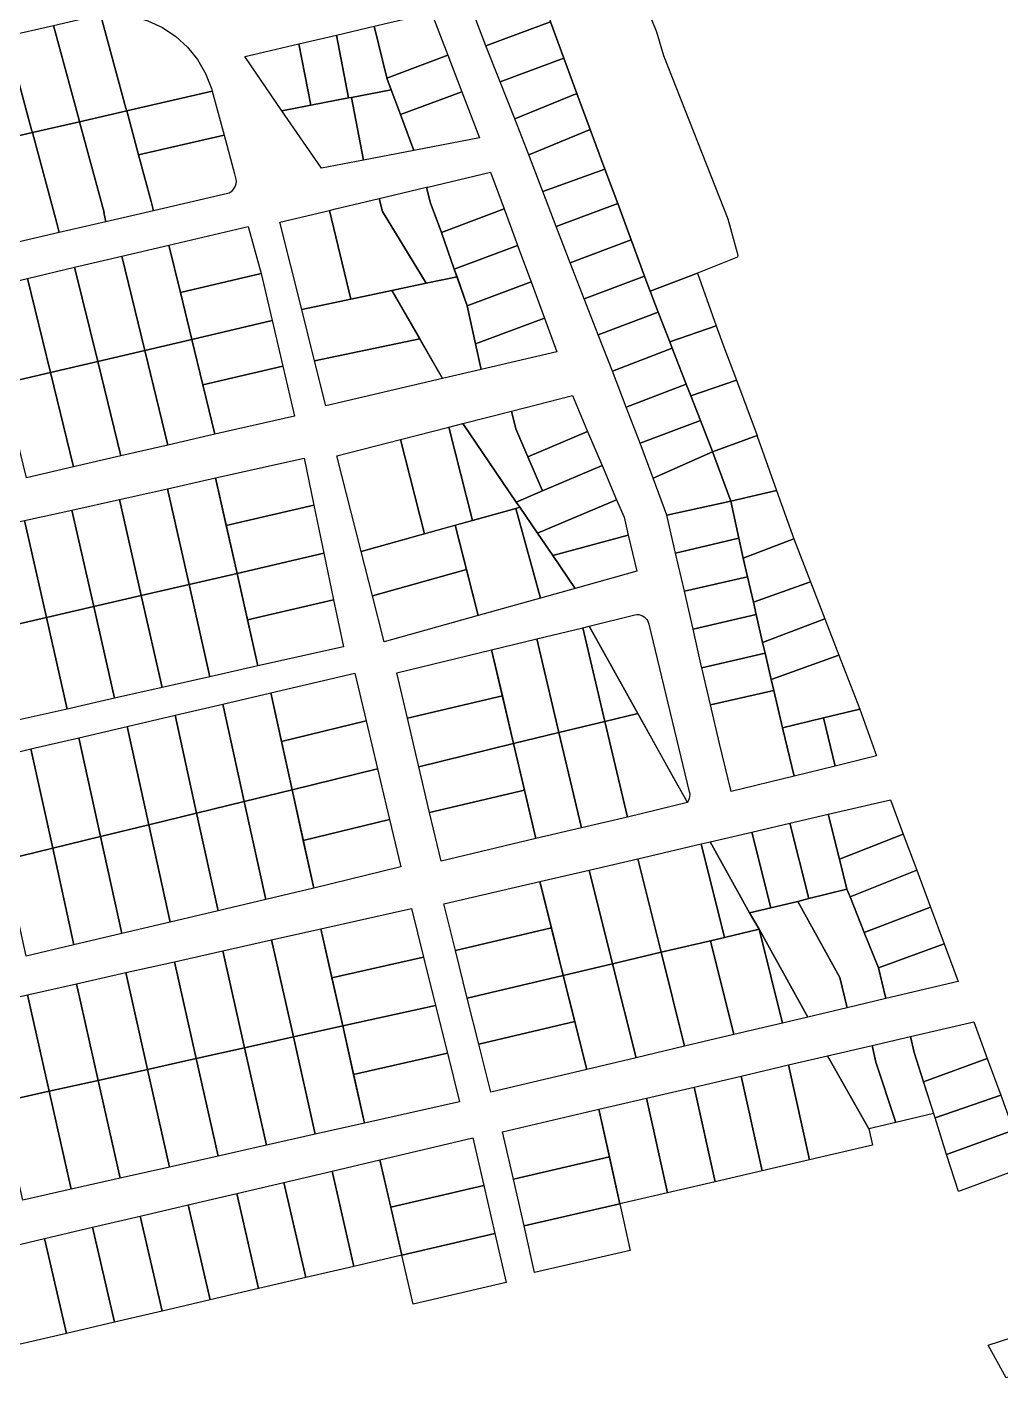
# Model space of a CAD drawing. Header units: millimetres. Extents: x 522658 to 553925, y 7796479 to 7820139.
# Drawn here: x 543702.6 to 544004.7, y 7804367 to 7804785.7 of the extents above; entities that cross this region are included whole.
import ezdxf

# ---------------------------------------------------------------- set-up
doc = ezdxf.new("R2010")
doc.units = ezdxf.units.MM
doc.layers.add('ZONA RESIDENCIAL 2 (ZR_2)', color=2, linetype='Continuous')

msp = doc.modelspace()

# ---------------------------------------------------------------- linework, layer by layer
at = {"layer": 'ZONA RESIDENCIAL 2 (ZR_2)'}
for points in [[(543865, 7804787.34), (543844.97, 7804779.91), (543840.66, 7804791.11), (543860.83, 7804798.6), (543865, 7804787.34)], [(543733.57, 7804759.73), (543718.95, 7804756.37), (543718.71, 7804757.26), (543710.86, 7804786.25), (543725.48, 7804789.61), (543733.33, 7804760.62), (543733.57, 7804759.73)], [(543733.57, 7804759.73), (543733.33, 7804760.62), (543725.48, 7804789.61), (543730.44, 7804789.72), (543735.37, 7804789.08), (543740.13, 7804787.69), (543744.64, 7804785.6), (543748.77, 7804782.85), (543752.43, 7804779.5), (543755.55, 7804775.64), (543758.04, 7804771.34), (543759.85, 7804766.72), (543760.09, 7804765.83), (543733.57, 7804759.73)], [(543814.28, 7804769.86), (543814.24, 7804769.98), (543810.32, 7804786.01), (543828.14, 7804790.19), (543833.15, 7804777.07), (543814.28, 7804769.86)], [(543718.95, 7804756.37), (543704.33, 7804753.01), (543704.09, 7804753.9), (543696.24, 7804782.89), (543710.86, 7804786.25), (543718.71, 7804757.26), (543718.95, 7804756.37)], [(543814.28, 7804769.86), (543815.61, 7804766.3), (543803.26, 7804763.92), (543802.39, 7804763.75), (543798.64, 7804783.27), (543810.32, 7804786.01), (543814.24, 7804769.98), (543814.28, 7804769.86)], [(543869.16, 7804776.1), (543849.37, 7804768.75), (543844.97, 7804779.91), (543865, 7804787.34), (543869.16, 7804776.1)], [(543704.33, 7804753.01), (543689.71, 7804749.65), (543689.47, 7804750.54), (543681.63, 7804779.53), (543696.24, 7804782.89), (543704.09, 7804753.9), (543704.33, 7804753.01)], [(543802.39, 7804763.75), (543790.62, 7804761.49), (543786.96, 7804780.54), (543798.64, 7804783.27), (543802.39, 7804763.75)], [(543770.16, 7804776.57), (543772.84, 7804777.2), (543786.96, 7804780.54), (543790.62, 7804761.49), (543781.7, 7804759.77), (543770.16, 7804776.57)], [(543814.28, 7804769.86), (543833.15, 7804777.07), (543837.5, 7804765.67), (543818.46, 7804758.61), (543815.61, 7804766.3), (543814.28, 7804769.86)], [(543849.37, 7804768.75), (543869.16, 7804776.1), (543873.2, 7804765.18), (543853.91, 7804757.25), (543849.37, 7804768.75)], [(543733.57, 7804759.73), (543760.09, 7804765.83), (543763.77, 7804752.24), (543737.25, 7804746.14), (543733.57, 7804759.73)], [(543781.7, 7804759.77), (543790.62, 7804761.49), (543802.39, 7804763.75), (543803.26, 7804763.92), (543807.01, 7804744.48), (543793.94, 7804741.96), (543781.7, 7804759.77)], [(543807.01, 7804744.48), (543803.26, 7804763.92), (543815.61, 7804766.3), (543818.46, 7804758.61), (543822.59, 7804747.48), (543807.01, 7804744.48)], [(543818.46, 7804758.61), (543837.5, 7804765.67), (543842.94, 7804751.4), (543822.59, 7804747.48), (543818.46, 7804758.61)], [(543853.91, 7804757.25), (543873.2, 7804765.18), (543877.35, 7804753.97), (543858.3, 7804746.14), (543853.91, 7804757.25)], [(543718.95, 7804756.37), (543733.57, 7804759.73), (543737.25, 7804746.14), (543741.17, 7804731.66), (543741.88, 7804728.78), (543727.05, 7804725.35), (543726.46, 7804728.28), (543726.55, 7804728.3), (543718.95, 7804756.37)], [(543704.33, 7804753.01), (543718.95, 7804756.37), (543726.55, 7804728.3), (543726.46, 7804728.28), (543727.05, 7804725.35), (543712.66, 7804722.02), (543711.93, 7804724.95), (543704.33, 7804753.01)], [(543689.71, 7804749.65), (543704.33, 7804753.01), (543711.93, 7804724.95), (543712.66, 7804722.02), (543698.1, 7804718.65), (543697.31, 7804721.59), (543689.71, 7804749.65)], [(543767.46, 7804738.62), (543767.47, 7804737.89), (543767.37, 7804737.16), (543767.16, 7804736.46), (543766.84, 7804735.8), (543766.43, 7804735.2), (543765.93, 7804734.66), (543765.35, 7804734.21), (543741.88, 7804728.78), (543741.17, 7804731.66), (543737.25, 7804746.14), (543763.77, 7804752.24), (543767.02, 7804740.23), (543767.46, 7804738.62)], [(543858.3, 7804746.14), (543877.35, 7804753.97), (543881.88, 7804741.73), (543862.66, 7804734.76), (543858.3, 7804746.14)], [(543850.61, 7804729.42), (543831.2, 7804722.01), (543827.69, 7804731.44), (543826.57, 7804736.06), (543826.91, 7804736.14), (543846.42, 7804740.77), (543850.61, 7804729.42)], [(543885.83, 7804731.07), (543866.8, 7804723.87), (543862.66, 7804734.76), (543881.88, 7804741.73), (543885.83, 7804731.07)], [(543836.01, 7804708.3), (543826.41, 7804706.34), (543812.88, 7804728.57), (543811.91, 7804732.58), (543826.57, 7804736.06), (543827.69, 7804731.44), (543831.2, 7804722.01), (543835.17, 7804710.67), (543836.01, 7804708.3)], [(543815.82, 7804704.11), (543803.06, 7804701.42), (543796.51, 7804728.92), (543798.31, 7804729.35), (543811.91, 7804732.58), (543812.88, 7804728.57), (543826.41, 7804706.34), (543815.82, 7804704.11)], [(543889.99, 7804719.82), (543871.07, 7804712.65), (543866.8, 7804723.87), (543885.83, 7804731.07), (543889.99, 7804719.82)], [(543803.06, 7804701.42), (543787.85, 7804698.22), (543781.07, 7804725.25), (543796.51, 7804728.92), (543803.06, 7804701.42)], [(543854.8, 7804718.04), (543835.17, 7804710.67), (543831.2, 7804722.01), (543850.61, 7804729.42), (543854.76, 7804718.15), (543854.8, 7804718.04)], [(543750.23, 7804703.5), (543746.62, 7804718.16), (543771.22, 7804723.94), (543775.25, 7804709.35), (543750.23, 7804703.5)], [(543739.2, 7804685.53), (543732.02, 7804714.72), (543746.62, 7804718.16), (543750.23, 7804703.5), (543753.81, 7804688.94), (543739.2, 7804685.53)], [(543839.16, 7804699.35), (543835.17, 7804710.67), (543854.8, 7804718.04), (543858.95, 7804706.78), (543839.16, 7804699.35)], [(543875.42, 7804701.47), (543871.07, 7804712.65), (543889.99, 7804719.82), (543894.15, 7804708.57), (543875.42, 7804701.47)], [(543724.59, 7804682.12), (543717.42, 7804711.29), (543732.02, 7804714.72), (543739.2, 7804685.53), (543724.59, 7804682.12)], [(543709.98, 7804678.71), (543702.82, 7804707.85), (543717.42, 7804711.29), (543724.59, 7804682.12), (543709.98, 7804678.71)], [(543695.37, 7804675.3), (543688.22, 7804704.42), (543702.82, 7804707.85), (543709.98, 7804678.71), (543695.37, 7804675.3)], [(543753.81, 7804688.94), (543750.23, 7804703.5), (543775.25, 7804709.35), (543778.66, 7804694.74), (543753.81, 7804688.94)], [(543843.54, 7804679.6), (543831.52, 7804676.79), (543815.82, 7804704.11), (543826.41, 7804706.34), (543836.01, 7804708.3), (543839.16, 7804699.35), (543841.78, 7804687.52), (543843.54, 7804679.6)], [(543841.78, 7804687.52), (543839.16, 7804699.35), (543858.95, 7804706.78), (543863.09, 7804695.52), (543841.78, 7804687.52)], [(543895.91, 7804703.83), (543898.43, 7804697.36), (543879.82, 7804690.3), (543875.42, 7804701.47), (543894.15, 7804708.57), (543895.82, 7804704.06), (543895.91, 7804703.83)], [(543916.41, 7804693.16), (543901.98, 7804688.22), (543898.43, 7804697.36), (543895.91, 7804703.83), (543910.58, 7804709.41), (543916.41, 7804693.16)], [(543824.45, 7804689.1), (543791.86, 7804682.24), (543787.85, 7804698.22), (543803.06, 7804701.42), (543815.82, 7804704.11), (543824.45, 7804689.1)], [(543901.98, 7804688.22), (543902.77, 7804686.18), (543884.19, 7804679.13), (543879.82, 7804690.3), (543898.43, 7804697.36), (543901.98, 7804688.22)], [(543757.23, 7804674.83), (543753.81, 7804688.94), (543778.66, 7804694.74), (543781.96, 7804680.59), (543757.23, 7804674.83)], [(543866.94, 7804685.07), (543843.54, 7804679.6), (543841.78, 7804687.52), (543863.09, 7804695.52), (543866.94, 7804685.07)], [(543922.63, 7804676.27), (543908.51, 7804671.44), (543907.12, 7804675), (543902.77, 7804686.18), (543901.98, 7804688.22), (543916.41, 7804693.16), (543918.46, 7804687.45), (543922.63, 7804676.27)], [(543746.33, 7804656.19), (543739.2, 7804685.53), (543753.81, 7804688.94), (543757.23, 7804674.83), (543760.94, 7804659.57), (543746.33, 7804656.19)], [(543791.86, 7804682.24), (543824.45, 7804689.1), (543831.52, 7804676.79), (543795.34, 7804668.33), (543791.86, 7804682.24)], [(543731.72, 7804652.81), (543724.59, 7804682.12), (543739.2, 7804685.53), (543746.33, 7804656.19), (543731.72, 7804652.81)], [(543884.19, 7804679.13), (543902.77, 7804686.18), (543907.12, 7804675), (543888.51, 7804667.93), (543884.19, 7804679.13)], [(543717.1, 7804649.44), (543709.98, 7804678.71), (543724.59, 7804682.12), (543731.72, 7804652.81), (543717.1, 7804649.44)], [(543757.23, 7804674.83), (543781.96, 7804680.59), (543785.56, 7804665.14), (543760.94, 7804659.57), (543757.23, 7804674.83)], [(543702.49, 7804646.06), (543695.37, 7804675.3), (543709.98, 7804678.71), (543717.1, 7804649.44), (543702.49, 7804646.06)], [(543929.04, 7804659.11), (543915.28, 7804654.03), (543915.22, 7804654.19), (543911.47, 7804663.82), (543908.51, 7804671.44), (543922.63, 7804676.27), (543929.04, 7804659.11)], [(543908.51, 7804671.44), (543911.47, 7804663.82), (543892.82, 7804656.73), (543888.51, 7804667.93), (543907.12, 7804675), (543908.51, 7804671.44)], [(543876.52, 7804660.42), (543857.99, 7804652.53), (543854.26, 7804661.22), (543852.86, 7804666.66), (543871.82, 7804671.49), (543876.52, 7804660.42)], [(543857.99, 7804652.53), (543862.52, 7804641.96), (543854.38, 7804638.49), (543837.79, 7804662.82), (543852.86, 7804666.66), (543854.26, 7804661.22), (543857.99, 7804652.53)], [(543915.28, 7804654.03), (543896.85, 7804645.9), (543892.82, 7804656.73), (543911.47, 7804663.82), (543915.22, 7804654.19), (543915.28, 7804654.03)], [(543840.84, 7804632.81), (543825.95, 7804628.65), (543818.47, 7804657.89), (543833.45, 7804661.71), (543840.84, 7804632.81)], [(543854.38, 7804638.49), (543855.47, 7804636.9), (543854.25, 7804636.56), (543840.84, 7804632.81), (543833.45, 7804661.71), (543837.79, 7804662.82), (543854.38, 7804638.49)], [(543857.99, 7804652.53), (543876.52, 7804660.42), (543881.01, 7804649.83), (543862.52, 7804641.96), (543857.99, 7804652.53)], [(543825.95, 7804628.65), (543806.29, 7804623.16), (543798.69, 7804652.85), (543818.47, 7804657.89), (543825.95, 7804628.65)], [(543915.28, 7804654.03), (543929.04, 7804659.11), (543929.1, 7804658.94), (543935.06, 7804642.08), (543920.9, 7804638.83), (543915.35, 7804653.85), (543915.28, 7804654.03)], [(543791.61, 7804637.52), (543764.43, 7804631.25), (543761.11, 7804645.98), (543788.56, 7804652.1), (543791.61, 7804637.52)], [(543896.85, 7804645.9), (543915.28, 7804654.03), (543915.35, 7804653.85), (543920.9, 7804638.83), (543901.09, 7804634.49), (543896.85, 7804645.9)], [(543885.5, 7804639.24), (543860.92, 7804628.9), (543855.47, 7804636.9), (543854.38, 7804638.49), (543862.52, 7804641.96), (543881.01, 7804649.83), (543885.5, 7804639.24)], [(543752.93, 7804612.99), (543738.09, 7804609.56), (543731.37, 7804639.34), (543746.24, 7804642.66), (543752.93, 7804612.99)], [(543767.78, 7804616.41), (543752.93, 7804612.99), (543746.24, 7804642.66), (543761.11, 7804645.98), (543767.78, 7804616.41)], [(543738.09, 7804609.56), (543723.33, 7804606.16), (543716.59, 7804636.04), (543731.37, 7804639.34), (543738.09, 7804609.56)], [(543889.12, 7804628.27), (543865.69, 7804621.91), (543860.92, 7804628.9), (543885.5, 7804639.24), (543887.8, 7804633.81), (543889.12, 7804628.27)], [(543901.09, 7804634.49), (543920.9, 7804638.83), (543923.41, 7804627.29), (543903.81, 7804622.7), (543901.09, 7804634.49)], [(543940.48, 7804627.13), (543924.76, 7804621.1), (543923.41, 7804627.29), (543920.9, 7804638.83), (543935.06, 7804642.08), (543940.48, 7804627.13)], [(543723.33, 7804606.16), (543708.66, 7804602.78), (543701.9, 7804632.76), (543716.59, 7804636.04), (543723.33, 7804606.16)], [(543764.43, 7804631.25), (543791.61, 7804637.52), (543794.72, 7804622.63), (543767.78, 7804616.41), (543764.43, 7804631.25)], [(543861.91, 7804608.71), (543842.6, 7804603.32), (543835.44, 7804631.3), (543840.84, 7804632.81), (543854.25, 7804636.56), (543861.91, 7804608.71)], [(543860.92, 7804628.9), (543865.69, 7804621.91), (543872.64, 7804611.71), (543861.91, 7804608.71), (543854.25, 7804636.56), (543855.47, 7804636.9), (543860.92, 7804628.9)], [(543708.66, 7804602.78), (543693.82, 7804599.36), (543687.04, 7804629.44), (543701.9, 7804632.76), (543708.66, 7804602.78)], [(543838.95, 7804617.59), (543809.8, 7804609.45), (543806.29, 7804623.16), (543835.44, 7804631.3), (543838.95, 7804617.59)], [(543872.64, 7804611.71), (543865.69, 7804621.91), (543889.12, 7804628.27), (543891.78, 7804617.05), (543872.64, 7804611.71)], [(543903.81, 7804622.7), (543923.41, 7804627.29), (543924.76, 7804621.1), (543926.09, 7804615.37), (543906.52, 7804610.94), (543903.81, 7804622.7)], [(543926.09, 7804615.37), (543924.76, 7804621.1), (543940.48, 7804627.13), (543945.64, 7804613.8), (543927.91, 7804607.47), (543926.09, 7804615.37)], [(543797.73, 7804608.23), (543771.02, 7804602.06), (543767.78, 7804616.41), (543794.72, 7804622.63), (543797.73, 7804608.23)], [(543809.8, 7804609.45), (543838.95, 7804617.59), (543842.6, 7804603.32), (543813.45, 7804595.18), (543809.8, 7804609.45)], [(543752.93, 7804612.99), (543767.78, 7804616.41), (543774.26, 7804587.71), (543759.39, 7804584.36), (543752.93, 7804612.99)], [(543927.91, 7804607.47), (543928.8, 7804603.64), (543909.19, 7804599.11), (543906.52, 7804610.94), (543926.08, 7804615.37), (543927.91, 7804607.47)], [(543950.1, 7804602.27), (543930.79, 7804595.01), (543928.8, 7804603.64), (543927.91, 7804607.47), (543945.64, 7804613.8), (543950.1, 7804602.27)], [(543723.33, 7804606.16), (543738.09, 7804609.56), (543744.53, 7804581.01), (543729.75, 7804577.68), (543723.33, 7804606.16)], [(543738.09, 7804609.56), (543752.93, 7804612.99), (543759.39, 7804584.36), (543744.53, 7804581.01), (543738.09, 7804609.56)], [(543708.66, 7804602.78), (543723.33, 7804606.16), (543729.75, 7804577.68), (543715.07, 7804574.37), (543708.66, 7804602.78)], [(543771.02, 7804602.06), (543797.73, 7804608.23), (543800.77, 7804593.68), (543774.26, 7804587.71), (543771.02, 7804602.06)], [(543693.82, 7804599.36), (543708.66, 7804602.78), (543715.07, 7804574.37), (543700.21, 7804571.02), (543693.82, 7804599.36)], [(543908.08, 7804548.57), (543908.17, 7804547.91), (543908.15, 7804547.25), (543908.02, 7804546.59), (543907.79, 7804545.97), (543907.45, 7804545.4), (543892.05, 7804572.98), (543876.96, 7804600.05), (543891.18, 7804603.61), (543891.78, 7804603.67), (543892.38, 7804603.63), (543892.96, 7804603.49), (543893.52, 7804603.26), (543894.03, 7804602.94), (543894.48, 7804602.55), (543894.87, 7804602.08), (543895.17, 7804601.56), (543895.38, 7804601), (543895.45, 7804600.69), (543908.05, 7804548.69), (543908.08, 7804548.57)], [(543930.79, 7804595.01), (543931.56, 7804591.69), (543911.89, 7804587.13), (543911.81, 7804587.46), (543909.19, 7804599.11), (543928.8, 7804603.64), (543930.79, 7804595.01)], [(543954.43, 7804591.07), (543933.44, 7804583.56), (543931.56, 7804591.69), (543930.79, 7804595.01), (543950.1, 7804602.27), (543954.43, 7804591.07)], [(543881.87, 7804570.51), (543867.61, 7804567.05), (543860.77, 7804596.12), (543875.02, 7804599.58), (543881.87, 7804570.51)], [(543892.05, 7804572.98), (543881.87, 7804570.51), (543875.02, 7804599.58), (543876.96, 7804600.05), (543892.05, 7804572.98)], [(543850.09, 7804578.42), (543820.63, 7804571.49), (543817.32, 7804585.56), (543846.73, 7804592.71), (543850.09, 7804578.42)], [(543867.61, 7804567.05), (543853.57, 7804563.64), (543846.73, 7804592.71), (543860.77, 7804596.12), (543867.61, 7804567.05)], [(543933.44, 7804583.56), (543934.24, 7804580.09), (543914.61, 7804575.67), (543911.89, 7804587.13), (543931.56, 7804591.69), (543933.44, 7804583.56)], [(543960.89, 7804574.35), (543949.7, 7804571.61), (543936.99, 7804568.49), (543934.24, 7804580.09), (543933.44, 7804583.56), (543954.43, 7804591.07), (543960.89, 7804574.35)], [(543807.85, 7804570.73), (543781.58, 7804564.31), (543778.27, 7804579.4), (543804.35, 7804585.51), (543807.85, 7804570.73)], [(543940.53, 7804553.59), (543920.99, 7804548.81), (543917.45, 7804563.71), (543914.61, 7804575.67), (543934.24, 7804580.09), (543936.99, 7804568.49), (543940.53, 7804553.59)], [(543770.04, 7804545.73), (543755.26, 7804542.12), (543748.59, 7804572.45), (543763.41, 7804575.92), (543770.04, 7804545.73)], [(543784.86, 7804549.36), (543770.04, 7804545.73), (543763.41, 7804575.92), (543778.27, 7804579.4), (543784.86, 7804549.36)], [(543820.63, 7804571.49), (543850.09, 7804578.42), (543853.57, 7804563.64), (543824.16, 7804556.49), (543820.63, 7804571.49)], [(543755.26, 7804542.12), (543740.41, 7804538.48), (543733.71, 7804568.97), (543748.59, 7804572.45), (543755.26, 7804542.12)], [(543903.68, 7804552.13), (543907.45, 7804545.4), (543888.84, 7804540.89), (543881.87, 7804570.51), (543892.05, 7804572.98), (543903.68, 7804552.13)], [(543953.24, 7804556.7), (543940.53, 7804553.59), (543936.99, 7804568.49), (543949.7, 7804571.61), (543953.24, 7804556.7)], [(543966.13, 7804559.86), (543953.24, 7804556.7), (543949.7, 7804571.61), (543960.89, 7804574.35), (543966.13, 7804559.86)], [(543740.41, 7804538.48), (543725.46, 7804534.83), (543718.74, 7804565.47), (543733.71, 7804568.97), (543740.41, 7804538.48)], [(543781.58, 7804564.31), (543807.85, 7804570.73), (543811.38, 7804555.84), (543784.86, 7804549.36), (543781.58, 7804564.31)], [(543867.61, 7804567.05), (543881.87, 7804570.51), (543888.84, 7804540.89), (543874.56, 7804537.52), (543867.61, 7804567.05)], [(543725.46, 7804534.83), (543710.64, 7804531.2), (543703.88, 7804561.99), (543718.74, 7804565.47), (543725.46, 7804534.83)], [(543856.97, 7804549.19), (543827.51, 7804542.25), (543824.16, 7804556.49), (543853.57, 7804563.64), (543856.97, 7804549.19)], [(543853.57, 7804563.64), (543867.61, 7804567.05), (543874.56, 7804537.52), (543860.5, 7804534.2), (543853.57, 7804563.64)], [(543710.64, 7804531.2), (543695.83, 7804527.58), (543689.06, 7804558.41), (543703.88, 7804561.99), (543710.64, 7804531.2)], [(543815.11, 7804540.12), (543788.32, 7804533.57), (543784.86, 7804549.36), (543811.38, 7804555.84), (543815.11, 7804540.12)], [(543770.04, 7804545.73), (543784.86, 7804549.36), (543791.56, 7804518.83), (543776.72, 7804515.32), (543770.04, 7804545.73)], [(543827.51, 7804542.25), (543856.97, 7804549.19), (543860.5, 7804534.2), (543831.05, 7804527.25), (543827.51, 7804542.25)], [(543974.39, 7804535.54), (543954.6, 7804527.88), (543951.13, 7804541.76), (543970.39, 7804546.25), (543974.39, 7804535.54)], [(543740.41, 7804538.48), (543755.26, 7804542.12), (543761.92, 7804511.82), (543747.04, 7804508.3), (543740.41, 7804538.48)], [(543755.26, 7804542.12), (543770.04, 7804545.73), (543776.72, 7804515.32), (543761.92, 7804511.82), (543755.26, 7804542.12)], [(543725.46, 7804534.83), (543740.41, 7804538.48), (543747.04, 7804508.3), (543732.06, 7804504.76), (543725.46, 7804534.83)], [(543788.32, 7804533.57), (543815.11, 7804540.12), (543818.59, 7804525.41), (543791.56, 7804518.83), (543788.32, 7804533.57)], [(543941.71, 7804514.74), (543933.34, 7804512.78), (543927.48, 7804536.24), (543939.22, 7804538.98), (543945.07, 7804515.59), (543941.71, 7804514.74)], [(543954.6, 7804527.88), (543956.92, 7804518.58), (543945.07, 7804515.59), (543939.22, 7804538.98), (543951.13, 7804541.76), (543954.6, 7804527.88)], [(543710.64, 7804531.2), (543725.46, 7804534.83), (543732.06, 7804504.76), (543717.22, 7804501.25), (543710.64, 7804531.2)], [(543926.74, 7804511.24), (543914.49, 7804533.21), (543927.48, 7804536.24), (543933.34, 7804512.78), (543926.74, 7804511.24)], [(543954.6, 7804527.88), (543974.39, 7804535.54), (543978.56, 7804524.37), (543957.89, 7804516.16), (543956.92, 7804518.58), (543954.6, 7804527.88)], [(543695.83, 7804527.58), (543710.64, 7804531.2), (543717.22, 7804501.25), (543702.38, 7804497.74), (543695.83, 7804527.58)], [(543914.62, 7804502.57), (543899.32, 7804498.96), (543892.06, 7804527.98), (543911.72, 7804532.57), (543918.96, 7804503.6), (543914.62, 7804502.57)], [(543926.74, 7804511.24), (543929.67, 7804506.14), (543918.96, 7804503.6), (543911.72, 7804532.57), (543914.49, 7804533.21), (543926.74, 7804511.24)], [(543899.32, 7804498.96), (543884.27, 7804495.41), (543877, 7804524.47), (543892.06, 7804527.98), (543899.32, 7804498.96)], [(543884.27, 7804495.41), (543868.97, 7804491.8), (543861.69, 7804520.9), (543877, 7804524.47), (543884.27, 7804495.41)], [(543957.89, 7804516.16), (543978.56, 7804524.37), (543982.82, 7804512.96), (543962.3, 7804505.12), (543957.89, 7804516.16)], [(543865.28, 7804506.55), (543835.51, 7804499.53), (543831.91, 7804513.95), (543861.69, 7804520.9), (543865.28, 7804506.55)], [(543957.89, 7804516.16), (543962.3, 7804505.12), (543966.71, 7804494.1), (543969.03, 7804484.63), (543957.05, 7804481.8), (543954.7, 7804491.2), (543941.71, 7804514.74), (543945.07, 7804515.59), (543956.92, 7804518.58), (543957.89, 7804516.16)], [(543929.67, 7804506.14), (543926.74, 7804511.24), (543933.34, 7804512.78), (543941.71, 7804514.74), (543954.7, 7804491.2), (543957.05, 7804481.8), (543944.85, 7804478.91), (543929.67, 7804506.14)], [(543962.3, 7804505.12), (543982.82, 7804512.96), (543987.08, 7804501.54), (543966.71, 7804494.1), (543962.3, 7804505.12)], [(543825.63, 7804497.42), (543797.2, 7804491.01), (543793.76, 7804506.27), (543821.87, 7804512.59), (543825.63, 7804497.42)], [(543800.55, 7804476.13), (543785.27, 7804472.73), (543778.49, 7804502.83), (543793.76, 7804506.27), (543800.55, 7804476.13)], [(543835.51, 7804499.53), (543865.28, 7804506.55), (543868.97, 7804491.8), (543839.2, 7804484.78), (543835.51, 7804499.53)], [(543936.95, 7804477.04), (543921.9, 7804473.48), (543914.62, 7804502.57), (543918.96, 7804503.6), (543929.67, 7804506.14), (543936.95, 7804477.04)], [(543936.95, 7804477.04), (543929.67, 7804506.14), (543944.85, 7804478.91), (543936.95, 7804477.04)], [(543785.27, 7804472.73), (543770.12, 7804469.37), (543763.35, 7804499.42), (543778.49, 7804502.83), (543785.27, 7804472.73)], [(543899.32, 7804498.96), (543914.62, 7804502.57), (543921.9, 7804473.48), (543906.6, 7804469.86), (543899.32, 7804498.96)], [(543966.71, 7804494.1), (543987.08, 7804501.54), (543991.41, 7804489.93), (543969.03, 7804484.63), (543966.71, 7804494.1)], [(543755.09, 7804466.03), (543740.05, 7804462.69), (543733.3, 7804492.66), (543748.34, 7804496.04), (543755.09, 7804466.03)], [(543770.12, 7804469.37), (543755.09, 7804466.03), (543748.34, 7804496.04), (543763.35, 7804499.42), (543770.12, 7804469.37)], [(543797.2, 7804491.01), (543825.63, 7804497.42), (543829.33, 7804482.52), (543800.55, 7804476.13), (543797.2, 7804491.01)], [(543884.27, 7804495.41), (543899.32, 7804498.96), (543906.6, 7804469.86), (543891.55, 7804466.3), (543884.27, 7804495.41)], [(543740.05, 7804462.69), (543724.72, 7804459.28), (543717.98, 7804489.21), (543733.3, 7804492.66), (543740.05, 7804462.69)], [(543872.55, 7804477.48), (543842.78, 7804470.46), (543839.2, 7804484.78), (543868.97, 7804491.8), (543872.55, 7804477.48)], [(543868.97, 7804491.8), (543884.27, 7804495.41), (543891.55, 7804466.3), (543876.25, 7804462.68), (543868.97, 7804491.8)], [(543724.72, 7804459.28), (543709.54, 7804455.91), (543702.81, 7804485.79), (543717.98, 7804489.21), (543724.72, 7804459.28)], [(543709.54, 7804455.91), (543694.48, 7804452.56), (543687.76, 7804482.4), (543702.81, 7804485.79), (543709.54, 7804455.91)], [(543833.02, 7804467.68), (543803.92, 7804461.14), (543800.55, 7804476.13), (543829.33, 7804482.52), (543833.02, 7804467.68)], [(543785.27, 7804472.73), (543800.55, 7804476.13), (543807.33, 7804445.99), (543792.06, 7804442.55), (543785.27, 7804472.73)], [(543842.78, 7804470.46), (543872.55, 7804477.48), (543876.25, 7804462.68), (543846.49, 7804455.64), (543842.78, 7804470.46)], [(544000.42, 7804466.09), (543980.68, 7804458.8), (543977.76, 7804467.95), (543976.66, 7804472.88), (543996.23, 7804477.45), (544000.42, 7804466.09)], [(543770.12, 7804469.37), (543785.27, 7804472.73), (543792.06, 7804442.55), (543776.92, 7804439.14), (543770.12, 7804469.37)], [(543972.11, 7804446.23), (543965.85, 7804464.93), (543964.73, 7804470.09), (543976.66, 7804472.88), (543977.76, 7804467.95), (543983.79, 7804449.02), (543972.11, 7804446.23)], [(543755.09, 7804466.03), (543770.12, 7804469.37), (543776.92, 7804439.14), (543761.9, 7804435.76), (543755.09, 7804466.03)], [(543803.92, 7804461.14), (543833.02, 7804467.68), (543836.76, 7804452.61), (543807.33, 7804445.99), (543803.92, 7804461.14)], [(543964.9, 7804439.14), (543945.33, 7804434.62), (543938.81, 7804464.04), (543950.93, 7804466.87), (543963.77, 7804444.24), (543964.9, 7804439.14)], [(543972.11, 7804446.23), (543963.77, 7804444.24), (543950.93, 7804466.87), (543964.73, 7804470.09), (543965.85, 7804464.93), (543972.11, 7804446.23)], [(543724.72, 7804459.28), (543740.05, 7804462.69), (543746.87, 7804432.38), (543731.55, 7804428.93), (543724.72, 7804459.28)], [(543740.05, 7804462.69), (543755.09, 7804466.03), (543761.9, 7804435.76), (543746.87, 7804432.38), (543740.05, 7804462.69)], [(543945.33, 7804434.62), (543930.66, 7804431.23), (543924.14, 7804460.62), (543938.81, 7804464.04), (543945.33, 7804434.62)], [(543980.68, 7804458.8), (544000.42, 7804466.09), (544004.62, 7804454.68), (543984.24, 7804447.62), (543980.68, 7804458.8)], [(543709.54, 7804455.91), (543724.72, 7804459.28), (543731.55, 7804428.93), (543716.38, 7804425.51), (543709.54, 7804455.91)], [(543930.66, 7804431.23), (543916.03, 7804427.85), (543909.52, 7804457.21), (543924.14, 7804460.62), (543930.66, 7804431.23)], [(543694.48, 7804452.56), (543709.54, 7804455.91), (543716.38, 7804425.51), (543701.33, 7804422.12), (543694.48, 7804452.56)], [(543916.03, 7804427.85), (543901.23, 7804424.43), (543894.74, 7804453.76), (543909.52, 7804457.21), (543916.03, 7804427.85)], [(543984.24, 7804447.62), (544004.62, 7804454.68), (544008.62, 7804443.84), (543987.85, 7804436.29), (543984.24, 7804447.62)], [(543883.27, 7804435.55), (543853.48, 7804428.67), (543850.13, 7804443.35), (543880, 7804450.32), (543883.27, 7804435.55)], [(543901.23, 7804424.43), (543886.49, 7804421.03), (543880, 7804450.32), (543894.74, 7804453.76), (543901.23, 7804424.43)], [(543987.85, 7804436.29), (544008.62, 7804443.84), (544012.74, 7804432.68), (543991.51, 7804424.79), (543987.85, 7804436.29)], [(543844.3, 7804426.65), (543815.43, 7804420), (543812.06, 7804434.64), (543840.89, 7804441.41), (543844.3, 7804426.65)], [(543818.87, 7804405.08), (543804.05, 7804401.63), (543797.25, 7804431.16), (543812.06, 7804434.64), (543818.87, 7804405.08)], [(543853.48, 7804428.67), (543883.27, 7804435.55), (543886.49, 7804421.03), (543856.78, 7804414.17), (543853.48, 7804428.67)], [(543804.05, 7804401.63), (543789.09, 7804398.15), (543782.29, 7804427.65), (543797.25, 7804431.16), (543804.05, 7804401.63)], [(543789.09, 7804398.15), (543774.48, 7804394.75), (543767.69, 7804424.22), (543782.29, 7804427.65), (543789.09, 7804398.15)], [(543815.43, 7804420), (543844.3, 7804426.65), (543847.73, 7804411.83), (543818.87, 7804405.08), (543815.43, 7804420)], [(543759.43, 7804391.24), (543744.53, 7804387.77), (543737.75, 7804417.19), (543752.65, 7804420.69), (543759.43, 7804391.24)], [(543774.48, 7804394.75), (543759.43, 7804391.24), (543752.65, 7804420.69), (543767.69, 7804424.22), (543774.48, 7804394.75)], [(543889.7, 7804406.52), (543860.08, 7804399.68), (543856.78, 7804414.17), (543886.49, 7804421.03), (543889.7, 7804406.52)], [(543744.53, 7804387.77), (543729.78, 7804384.34), (543723.01, 7804413.73), (543737.75, 7804417.19), (543744.53, 7804387.77)], [(543729.78, 7804384.34), (543714.86, 7804380.86), (543708.09, 7804410.23), (543723.01, 7804413.73), (543729.78, 7804384.34)], [(543714.86, 7804380.86), (543700.08, 7804377.42), (543693.32, 7804406.76), (543708.09, 7804410.23), (543714.86, 7804380.86)], [(543851.25, 7804396.58), (543822.36, 7804389.93), (543818.87, 7804405.08), (543847.73, 7804411.83), (543851.25, 7804396.58)], [(544034.38, 7804375.97), (544006.33, 7804367.03), (544000.71, 7804377.23), (544011.56, 7804380.69), (544030.19, 7804386.63), (544034.38, 7804375.97)]]:
    msp.add_lwpolyline(points, close=True, dxfattribs=at)
msp.add_lwpolyline([(543895.01, 7804791.34), (543897.82, 7804784.24), (543900.03, 7804776.92), (543920.03, 7804726.28), (543923.05, 7804715.01), (543923.04, 7804714.45), (543910.58, 7804709.41), (543895.91, 7804703.83), (543895.82, 7804704.06), (543894.15, 7804708.57), (543889.99, 7804719.82), (543885.83, 7804731.07), (543881.88, 7804741.73), (543877.35, 7804753.97), (543873.2, 7804765.18), (543869.16, 7804776.1), (543865, 7804787.34)], dxfattribs=at)

doc.saveas('drawing.dxf')
